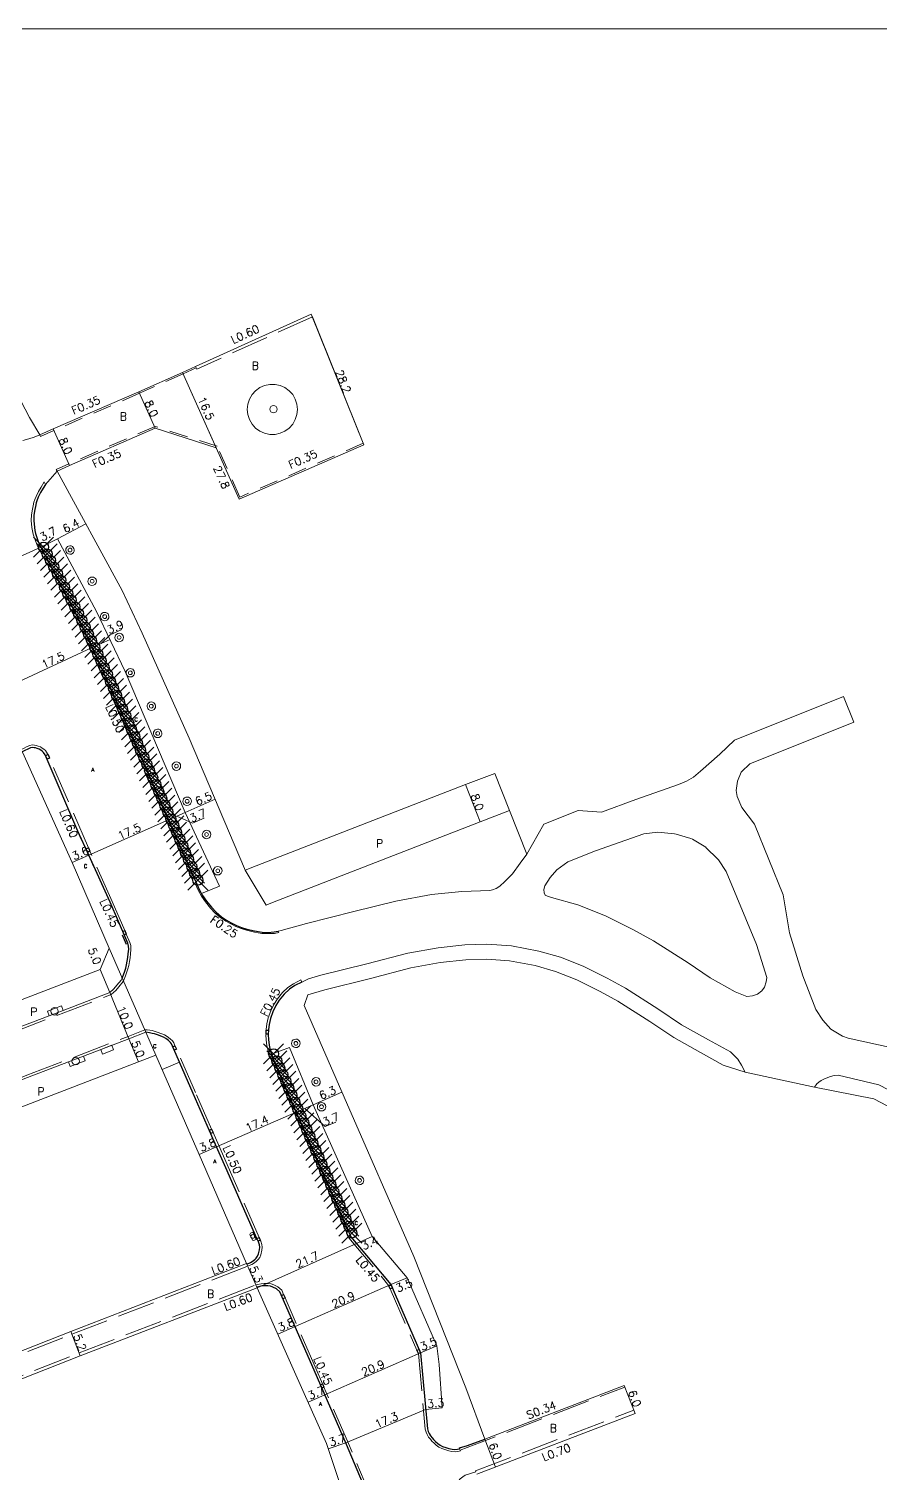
# Model space of a CAD drawing. Header units: metres. Extents: x -800 to 0, y -110400 to -109798.
# Drawn here: x -632.8 to -462.6, y -110088.7 to -109800 of the extents above; entities that cross this region are included whole.
import ezdxf

# ---------------------------------------------------------------- set-up
doc = ezdxf.new("R2010")
doc.units = ezdxf.units.M
doc.header["$LTSCALE"] = 2.5
doc.header["$PDMODE"] = 35
doc.header["$PDSIZE"] = 2
doc.linetypes.add('22320', pattern=[2.5, 1.5, -1])
doc.linetypes.add('22330', pattern=[4, 3, -1])
doc.layers.get('0').update_dxf_attribs({"lineweight": 0})
for name, color, linetype, lineweight in [('2101000', 7, 'Continuous', 0), ('2101001', 1, 'Continuous', 0), ('2102000', 4, 'Continuous', 0), ('2102001', 191, 'Continuous', 0), ('2213000', 3, 'Continuous', 0), ('2232000', 120, '22320', 0), ('2233000', 120, '22330', 0), ('2233300', 150, '22330', 0), ('2236000', 3, 'Continuous', 0), ('2238000', 3, 'Continuous', 0), ('9201100', 215, 'Continuous', 0), ('9201500', 222, 'Continuous', 0), ('9201600', 215, 'Continuous', 0), ('9202100', 82, 'Continuous', 0), ('9202200', 82, 'Continuous', 0), ('9203500', 155, 'Continuous', 0), ('999', 7, 'Continuous', 0)]:
    doc.layers.add(name, color=color, linetype=linetype, lineweight=lineweight)
for name, color, linetype in [('2227000', 14, 'Continuous'), ('2227100', 7, 'Continuous'), ('2235000', 13, 'Continuous'), ('6165200', 100, 'Continuous'), ('9107000', 139, 'Continuous')]:
    doc.layers.add(name, color=color, linetype=linetype)
doc.styles.add('Dm_Anotation', font='txt.shx', dxfattribs={"bigfont": 'pscdm.shx'})

# ---------------------------------------------------------------- blocks, each defined once
blk = doc.blocks.new('223800')
at = {"color": 0}
blk.add_circle((0, 0), 0.75, dxfattribs=at)

msp = doc.modelspace()

# ---------------------------------------------------------------- linework, layer by layer
at = {"layer": '2101000'}
for points in [[(-656.46, -109825.87), (-654.56, -109829.82), (-637.67, -109867.96), (-632.64, -109877.71), (-630.58, -109881.18)], [(-576.29, -109857.01), (-599.42, -109867.47), (-602.07, -109868.67), (-610.76, -109872.53)], [(-610.76, -109872.53), (-627.9, -109879.99), (-630.58, -109881.18)], [(-627.12, -109888.4), (-624.64, -109887.3), (-607.5, -109879.84), (-595.34, -109883.73), (-590.73, -109894.05), (-565.78, -109883.17)], [(-627.12, -109888.4), (-614.07, -109912.26), (-610.08, -109920.84), (-600.69, -109941.79), (-589.61, -109967.87), (-589.48, -109968.17)], [(-616.67, -109983.75), (-624.08, -109966.67), (-634.06, -109944.62)], [(-589.48, -109968.17), (-587.28, -109967.32), (-545.43, -109951.08), (-539.62, -109948.83), (-536.67, -109956.27), (-533.21, -109965.01)], [(-616.67, -109983.75), (-618.49, -109988.02)], [(-682.8, -110009.2), (-682.45, -110010.11), (-681.98, -110011.27), (-680.58, -110012.05), (-677.3, -110010.78), (-638.44, -109995.68), (-618.49, -109988.02)], [(-576.99, -109993.09), (-577.73, -109995.22), (-569.73, -110013.55), (-555.79, -110045.42), (-545.37, -110071.71), (-541.6, -110081.91)], [(-677.26, -110032.22), (-670.06, -110029.42), (-631.25, -110014.34), (-610.85, -110006.5), (-607.36, -110005.17)], [(-589.25, -110046.82), (-598.74, -110025.01), (-607.36, -110005.17)], [(-660.62, -110074.67), (-624.36, -110060.41), (-589.25, -110046.82)], [(-658.74, -110079.52), (-622.48, -110065.26), (-587.08, -110051.66)], [(-567.59, -110099.77), (-573.26, -110082.82), (-579.65, -110068.45), (-587.08, -110051.66)], [(-541.6, -110081.91), (-513.71, -110071.2)], [(-543.22, -110088.96), (-511.56, -110076.81)]]:
    msp.add_lwpolyline(points, dxfattribs=at)
msp.add_lwpolyline([(-584.59, -109871.08), (-585.62, -109871.29), (-586.58, -109871.72), (-587.43, -109872.34), (-588.13, -109873.12), (-588.65, -109874.03), (-588.98, -109875.02), (-589.09, -109876.07), (-588.98, -109877.11), (-588.65, -109878.11), (-588.13, -109879.02), (-587.43, -109879.8), (-586.58, -109880.42), (-585.62, -109880.84), (-584.59, -109881.06), (-583.54, -109881.06), (-582.51, -109880.84), (-581.56, -109880.42), (-580.71, -109879.8), (-580, -109879.02), (-579.48, -109878.11), (-579.16, -109877.11), (-579.05, -109876.07), (-579.16, -109875.02), (-579.48, -109874.03), (-580, -109873.12), (-580.71, -109872.34), (-581.56, -109871.72), (-582.51, -109871.29), (-583.54, -109871.08)], close=True, dxfattribs=at)
at = {"layer": '2101001'}
for points in [[(-565.78, -109883.17), (-565.91, -109882.85), (-576.07, -109857.56), (-576.29, -109857.01)], [(-513.71, -110071.2), (-511.56, -110076.81)]]:
    msp.add_lwpolyline(points, dxfattribs=at)
at = {"layer": '2102000'}
for points in [[(-501.26, -109950.41), (-499.89, -109949.6), (-498.49, -109948.42), (-494.63, -109945), (-491.65, -109942.23), (-469.86, -109933.47)], [(-491.31, -109952.29), (-491.09, -109950.39), (-490.31, -109948.62), (-490.19, -109948.44), (-488.69, -109946.98), (-488.62, -109946.93), (-467.81, -109938.57)], [(-316.4, -109941.95), (-318.14, -109942.43), (-321.06, -109942.46), (-371.3, -109942.84), (-373.5, -109943.01), (-374.77, -109943.69), (-374.83, -109943.74), (-375.73, -109944.99), (-376.19, -109945.86), (-385.06, -109965.06), (-401.04, -109999.2), (-405.69, -110009.14), (-408.53, -110012.09), (-411.69, -110013.56), (-413.99, -110013.94), (-418.92, -110012.77), (-468.91, -110001.77), (-470.06, -110001.36)], [(-533.21, -109965.01), (-529.78, -109959), (-522.94, -109956.26), (-518.28, -109956.62), (-511.4, -109954.07), (-506.44, -109952.3), (-502.86, -109951.06), (-501.26, -109950.41)], [(-491.31, -109952.29), (-491.13, -109953.49), (-490.22, -109955.66), (-487.67, -109958.97), (-481.94, -109973.1), (-480.67, -109980.7), (-478, -109989.28), (-475.4, -109996.04), (-474.04, -109998.18), (-472.38, -110000), (-470.06, -110001.36)], [(-529.62, -109971.35), (-528.54, -109969.68), (-527.19, -109968.12), (-525, -109966.5), (-519.43, -109964.29), (-509.81, -109960.93), (-506.99, -109960.59), (-503.66, -109960.93), (-503.36, -109960.99), (-500.4, -109961.86), (-500.09, -109962), (-497.4, -109963.6), (-497.37, -109963.63), (-495.01, -109965.96), (-494.88, -109966.12), (-493.32, -109968.44), (-487.26, -109983.08), (-485.23, -109989.63), (-485.31, -109990.53), (-485.64, -109991.6), (-486.22, -109992.28), (-487.04, -109992.97), (-488.08, -109993.34), (-489.2, -109993.47)], [(-529.62, -109971.35), (-529.8, -109972.06), (-529.75, -109972.69), (-529.5, -109973.18), (-529.05, -109973.39), (-528.29, -109973.64)], [(-528.29, -109973.64), (-522.98, -109975.13), (-517.48, -109977.29), (-511.98, -109980.04), (-507.84, -109982.33), (-500.95, -109986.74), (-496.53, -109989.7), (-491.51, -109992.49), (-489.2, -109993.47)], [(-576.99, -109993.09), (-573.61, -109992.1), (-564.45, -109989.84), (-556.37, -109987.74), (-550.51, -109986.67), (-545.39, -109986.11), (-541.22, -109985.99), (-536.63, -109986.31), (-531.5, -109987.28), (-527.45, -109988.42), (-523.17, -109990.09), (-518.5, -109992.43), (-515, -109994.36), (-508.63, -109998.45), (-503.83, -110001.66), (-498.5, -110004.62), (-493.92, -110007.15)], [(-493.92, -110007.15), (-489.52, -110008.57), (-475.65, -110011.54), (-463.83, -110013.92), (-452.15, -110020.02), (-436.44, -110023.56), (-424.15, -110022.74), (-414.52, -110024.78), (-413.93, -110025.75), (-410.12, -110026.58), (-409.06, -110027.15), (-401.31, -110033.88)]]:
    msp.add_lwpolyline(points, dxfattribs=at)
at = {"layer": '2102001'}
msp.add_lwpolyline([(-467.81, -109938.57), (-469.86, -109933.47)], dxfattribs=at)
at = {"layer": '2213000'}
for points in [[(-630.58, -109881.18), (-631.68, -109881.61), (-632.77, -109881.98), (-633.94, -109882.28)], [(-629.43, -109891.06), (-627.12, -109888.4)], [(-629.43, -109891.06), (-629.91, -109891.84), (-630.4, -109892.71), (-630.88, -109893.64), (-631.16, -109894.37), (-631.29, -109894.75), (-631.45, -109895.46), (-631.59, -109896.09), (-631.75, -109897.19), (-631.79, -109898.25), (-631.66, -109899.65), (-631.56, -109900.29), (-631.42, -109900.9), (-631.19, -109901.68), (-630.89, -109902.51), (-630.57, -109903.19), (-630.35, -109903.62), (-622.97, -109917.65), (-620.53, -109922.71), (-614.51, -109936.07), (-608.87, -109948.92), (-604.82, -109958.12), (-598.61, -109972.21), (-598.01, -109973.25), (-597.24, -109974.37), (-596.26, -109975.61), (-595.31, -109976.6), (-594.25, -109977.51), (-593.23, -109978.19), (-592.28, -109978.73), (-591.26, -109979.23), (-590.22, -109979.63), (-589.17, -109979.97), (-587.62, -109980.33), (-586.14, -109980.57), (-585.01, -109980.62), (-583.71, -109980.52), (-582.91, -109980.36)], [(-614.07, -109989.75), (-613.84, -109989.14), (-613.57, -109988.38), (-613.36, -109987.75), (-613.21, -109987.11), (-613.1, -109986.4), (-612.97, -109985.62), (-612.88, -109984.89), (-612.79, -109984.01), (-612.82, -109983.35), (-613, -109982.8), (-613.17, -109982.34), (-616.51, -109974.6), (-620.79, -109965.21), (-622.99, -109960.39), (-629.47, -109945.16), (-629.83, -109944.65), (-630.11, -109944.41), (-630.38, -109944.22), (-630.7, -109944.03), (-631.09, -109943.87), (-631.41, -109943.76), (-631.71, -109943.71), (-632.09, -109943.69), (-632.46, -109943.75), (-634.1, -109944.52)], [(-585.32, -109975.18), (-584.39, -109974.77), (-542.54, -109958.54), (-536.67, -109956.27)], [(-582.91, -109980.36), (-582.28, -109980.23), (-577.26, -109978.86), (-567.81, -109976.46), (-559.38, -109974.37), (-552.27, -109973.07), (-546.18, -109972.44), (-540.6, -109972.23), (-540.06, -109972.1), (-539.33, -109971.82), (-538.62, -109971.36), (-537.6, -109970.46), (-536.09, -109968.94), (-534.55, -109966.79), (-533.21, -109965.01)], [(-492.47, -110004.52), (-496.89, -110002.09), (-502.27, -109999.1), (-506.99, -109995.93), (-513.47, -109991.78), (-517.1, -109989.78), (-521.95, -109987.35), (-526.49, -109985.57), (-530.8, -109984.35), (-536.25, -109983.32), (-541.16, -109982.99), (-545.6, -109983.12), (-550.94, -109983.7), (-557.01, -109984.8), (-565.2, -109986.93), (-574.39, -109989.2), (-576.84, -109989.92), (-578.05, -109990.5), (-578.16, -109990.57)], [(-681.98, -110011.27), (-681.71, -110012.1), (-681.34, -110012.92), (-680.05, -110014.68), (-679, -110015.54), (-678.6, -110015.76), (-677.81, -110015.93), (-676.83, -110015.96), (-676.62, -110015.88), (-675.49, -110015.44), (-674.13, -110014.91), (-660.99, -110009.8), (-659.03, -110009.04), (-638.17, -110000.93), (-636.69, -110000.36), (-635.39, -109999.86), (-628.67, -109997.28), (-625.88, -109996.21), (-616.58, -109992.64), (-615.75, -109991.89), (-615.17, -109991.2), (-614.3, -109990.15), (-614.07, -109989.75)], [(-578.16, -109990.57), (-579.57, -109991.27), (-580.65, -109991.97), (-581.69, -109992.96), (-582.69, -109994.16), (-583.36, -109995.24), (-583.98, -109996.48), (-584.44, -109997.81), (-584.71, -109999.02), (-584.86, -110000.06), (-584.89, -110001.09), (-584.83, -110002.04), (-584.7, -110003.2), (-584.49, -110004.16), (-584.25, -110005), (-583.97, -110005.74), (-583.18, -110007.57), (-579.28, -110016.55), (-578.69, -110017.92), (-570.98, -110035.49), (-568.36, -110041.47), (-560.37, -110051.04), (-554.43, -110064.71), (-553.07, -110079.85), (-552.92, -110080.38), (-552.72, -110080.81), (-552.44, -110081.25), (-552.12, -110081.69), (-551.83, -110082.04), (-551.44, -110082.43), (-551.02, -110082.79), (-550.52, -110083.12), (-550.04, -110083.39), (-549.42, -110083.63), (-548.76, -110083.82), (-548.13, -110083.94), (-547.58, -110083.99), (-547.04, -110083.97), (-546.58, -110083.86), (-546.66, -110083.65)], [(-677.26, -110032.22), (-677.33, -110030.97), (-677.29, -110029.94), (-677.14, -110029.34), (-676.76, -110028.28), (-676.39, -110027.53), (-675.86, -110026.71), (-675.4, -110026.13), (-671.87, -110024.76), (-666.92, -110022.83), (-664.63, -110021.94), (-648.58, -110015.71), (-646.29, -110014.82), (-633, -110009.65), (-624.84, -110006.52), (-621.84, -110005.37), (-612.76, -110001.88), (-609.36, -110000.58)], [(-589.25, -110046.82), (-589.19, -110046.96), (-588.44, -110046.61), (-587.93, -110046.28), (-587.52, -110045.98), (-587.28, -110045.73), (-587.04, -110045.36), (-586.84, -110044.91), (-586.64, -110044.08), (-586.61, -110043.56), (-586.65, -110043.12), (-586.87, -110042.52), (-587.17, -110041.84), (-593.39, -110027.67), (-595.23, -110023.48), (-599.91, -110012.81), (-604.24, -110002.93), (-604.43, -110002.64), (-604.81, -110002.27), (-605.37, -110001.87), (-605.86, -110001.59), (-607.04, -110001.13), (-607.65, -110000.93), (-608.1, -110000.81), (-608.61, -110000.68), (-609.36, -110000.58)], [(-492.47, -110004.52), (-491.93, -110005.06), (-491.01, -110005.97), (-490.28, -110007.18), (-489.52, -110008.57)], [(-401.31, -110033.88), (-401.35, -110031.62), (-401.86, -110029.82), (-402.51, -110028.64), (-403.54, -110027.2), (-404.78, -110025.84), (-406, -110024.75), (-408.58, -110023.38), (-412.24, -110022.34), (-423.92, -110019.72), (-436.21, -110020.54), (-451.11, -110017.18), (-462.78, -110011.08), (-470.97, -110009.17), (-471.75, -110009.27), (-472.48, -110009.45), (-473.65, -110009.9), (-474.33, -110010.25), (-474.78, -110010.55), (-475.2, -110010.91), (-475.65, -110011.54)], [(-567.59, -110099.77), (-567.45, -110099.91), (-565.58, -110098.88), (-565.26, -110098.69), (-564.98, -110098.48), (-564.75, -110098.25), (-564.49, -110097.94), (-564.23, -110097.5), (-564.01, -110096.97), (-563.92, -110096.38), (-563.95, -110095.7), (-569.25, -110083.02), (-575.72, -110068.16), (-582.58, -110052.46), (-583.23, -110051.9), (-583.96, -110051.53), (-584.46, -110051.36), (-585.01, -110051.28), (-586.09, -110051.32), (-587.12, -110051.58), (-587.08, -110051.66)], [(-546.66, -110083.65), (-545.05, -110083.21), (-541.6, -110081.91)]]:
    msp.add_lwpolyline(points, dxfattribs=at)
at = {"layer": '2213000', "flags": 128}
msp.add_lwpolyline([(-585.32, -109975.18), (-589.48, -109968.17)], dxfattribs=at)
at = {"layer": '2227000'}
for points in [[(-631.56, -109900.29), (-631.42, -109900.9), (-631.19, -109901.68), (-630.89, -109902.51), (-630.57, -109903.19), (-630.35, -109903.62), (-622.97, -109917.65), (-620.53, -109922.71), (-614.51, -109936.07), (-608.87, -109948.92), (-604.82, -109958.12), (-598.61, -109972.21), (-598.01, -109973.25), (-597.24, -109974.37), (-596.26, -109975.61), (-595.94, -109975.94)], [(-622.23, -109962.06), (-622.99, -109960.39)], [(-619.7, -109967.61), (-620.46, -109965.93)], [(-584.7, -110003.2), (-584.49, -110004.16), (-584.25, -110005), (-583.97, -110005.74), (-583.18, -110007.57), (-579.28, -110016.55), (-578.69, -110017.92), (-570.98, -110035.49), (-568.36, -110041.47), (-560.37, -110051.04), (-554.43, -110064.71), (-553.07, -110079.85), (-552.92, -110080.38), (-552.72, -110080.81), (-552.54, -110081.09)]]:
    msp.add_lwpolyline(points, dxfattribs=at)
at = {"layer": '2227100'}
for p in [(-629.82, -109903.61, 1.87), (-629.1, -109904.97, 1.86), (-628.42, -109906.29, 1.85), (-627.76, -109907.59, 1.84), (-627.03, -109908.94, 1.84), (-626.34, -109910.24, 1.83), (-625.64, -109911.59, 1.83), (-624.97, -109912.93, 1.82), (-624.27, -109914.21, 1.82), (-623.55, -109915.56, 1.81), (-622.85, -109916.88, 1.82), (-622.18, -109918.21, 1.83), (-621.49, -109919.62, 1.83), (-620.86, -109920.94, 1.84), (-620.21, -109922.31, 1.84), (-619.56, -109923.67, 1.83), (-618.95, -109925.01, 1.82), (-618.3, -109926.37, 1.82), (-617.68, -109927.72, 1.83), (-617.02, -109929.09, 1.83), (-616.43, -109930.5, 1.82), (-615.82, -109931.84, 1.81), (-615.23, -109933.23, 1.81), (-614.61, -109934.57, 1.81), (-614.01, -109935.97, 1.81), (-613.38, -109937.33, 1.81), (-612.8, -109938.69, 1.82), (-612.21, -109940.14, 1.81), (-611.56, -109941.51, 1.81), (-611.02, -109942.84, 1.81), (-610.43, -109944.21, 1.81), (-609.79, -109945.6, 1.81), (-609.18, -109946.95, 1.81), (-608.61, -109948.31, 1.8), (-608, -109949.67, 1.81), (-607.38, -109951.06, 1.82), (-606.8, -109952.43, 1.81), (-606.2, -109953.78, 1.84), (-605.59, -109955.19, 1.83), (-604.99, -109956.52, 1.84), (-604.37, -109957.93, 1.84), (-603.76, -109959.31, 1.84), (-603.21, -109960.62, 1.86), (-602.59, -109961.99, 1.85), (-601.99, -109963.33, 1.85), (-601.42, -109964.74, 1.85), (-600.84, -109966.04, 1.83), (-600.19, -109967.47, 1.85), (-599.62, -109968.81, 1.85), (-598.97, -109970.19, 1.86), (-583.82, -110004.9, 1.72), (-583.19, -110006.31, 1.76), (-582.6, -110007.68, 1.75), (-581.99, -110009.06, 1.76), (-581.37, -110010.39, 1.75), (-580.78, -110011.81, 1.74), (-580.18, -110013.17, 1.75), (-579.57, -110014.55, 1.75), (-578.98, -110015.95, 1.75), (-578.39, -110017.32, 1.76), (-577.79, -110018.67, 1.76), (-577.18, -110020.08, 1.74), (-576.6, -110021.44, 1.72), (-575.96, -110022.81, 1.73), (-575.38, -110024.21, 1.75), (-574.78, -110025.6, 1.75), (-574.17, -110026.99, 1.73), (-573.59, -110028.36, 1.74), (-572.99, -110029.67, 1.73), (-572.36, -110031.09, 1.72), (-571.79, -110032.45, 1.72), (-571.18, -110033.85, 1.71), (-570.57, -110035.21, 1.7), (-569.99, -110036.55, 1.73), (-569.37, -110037.96, 1.71), (-568.76, -110039.35, 1.7), (-568.16, -110040.73, 1.7)]:
    msp.add_point(p, dxfattribs=at)
at = {"layer": '2232000'}
for points in [[(-599.28, -109867.79), (-601.92, -109868.99), (-610.62, -109872.85), (-627.76, -109880.31), (-630.44, -109881.5), (-630.58, -109881.18)], [(-599.28, -109867.79), (-599.42, -109867.47)], [(-565.78, -109883.17), (-565.91, -109882.85), (-590.55, -109893.59), (-595.08, -109883.45), (-607.52, -109879.46), (-624.78, -109886.98), (-627.27, -109888.08), (-627.12, -109888.4)], [(-599.32, -109970.6), (-599.55, -109970.7), (-598.84, -109972.32), (-598.22, -109973.38), (-597.44, -109974.52), (-596.45, -109975.78), (-595.48, -109976.78), (-594.4, -109977.71), (-593.36, -109978.41), (-592.4, -109978.95), (-591.36, -109979.46), (-590.3, -109979.86), (-589.23, -109980.21), (-587.67, -109980.58), (-586.17, -109980.82), (-585.02, -109980.87), (-583.67, -109980.82), (-582.78, -109980.63)], [(-582.91, -109980.36), (-582.78, -109980.63)], [(-578.36, -109990.14), (-579.84, -109990.88), (-580.95, -109991.63), (-582.02, -109992.65), (-583.06, -109993.9), (-583.75, -109995.02), (-584.4, -109996.3), (-584.88, -109997.69), (-585.15, -109998.94), (-585.31, -110000.02), (-585.32, -110000.16)], [(-578.36, -109990.14), (-578.16, -109990.57)]]:
    msp.add_lwpolyline(points, dxfattribs=at)
at = {"layer": '2233000'}
for points in [[(-576.29, -109857.01), (-576.07, -109857.56), (-599.18, -109868.02)], [(-599.28, -109867.79), (-599.18, -109868.02)], [(-629.69, -109890.57), (-630.32, -109891.61), (-630.82, -109892.49), (-631.33, -109893.49), (-631.57, -109894.07), (-631.75, -109894.62), (-631.92, -109895.35), (-632.06, -109896), (-632.23, -109897.15), (-632.27, -109898.26), (-632.14, -109899.71), (-632.04, -109900.38), (-631.89, -109901.03), (-631.65, -109901.83), (-631.33, -109902.7), (-631.01, -109903.4), (-624.17, -109916.4)], [(-629.69, -109890.57), (-629.43, -109891.06)], [(-623.83, -109917.04), (-623.4, -109917.87), (-620.97, -109922.91), (-614.95, -109936.27), (-613.64, -109939.26)], [(-613.36, -109939.89), (-609.31, -109949.11), (-609.28, -109949.18)], [(-628.93, -109945.08), (-629.01, -109944.9), (-629.43, -109944.29), (-629.78, -109943.99), (-630.1, -109943.77), (-630.46, -109943.56), (-630.91, -109943.37), (-631.28, -109943.25), (-631.65, -109943.18), (-632.12, -109943.16), (-632.57, -109943.26), (-633.12, -109943.47), (-633.84, -109943.86), (-634.31, -109944.07)], [(-620.86, -109963.7), (-628.63, -109945.78)], [(-608.97, -109949.88), (-599.76, -109970.79), (-599.55, -109970.7)], [(-613.58, -109980.27), (-616.11, -109974.42), (-620.54, -109964.39)], [(-613.82, -109990.32), (-613.44, -109989.32), (-613.15, -109988.52), (-612.95, -109987.88), (-612.77, -109987.23), (-612.64, -109986.48), (-612.53, -109985.7), (-612.43, -109984.94), (-612.34, -109984.02), (-612.37, -109983.27), (-612.58, -109982.65), (-612.76, -109982.17), (-613.29, -109980.95)], [(-682.45, -110011.46), (-682.18, -110012.28), (-681.77, -110013.18), (-680.42, -110015.03), (-679.28, -110015.96), (-678.78, -110016.24), (-677.87, -110016.43), (-676.75, -110016.46), (-675.31, -110015.9), (-636.51, -110000.82), (-616.31, -109993.07), (-615.39, -109992.24), (-614.78, -109991.52), (-613.88, -109990.43), (-613.82, -109990.32)], [(-672.34, -110046.32), (-677.72, -110032.4), (-677.76, -110032.25), (-677.83, -110030.98), (-677.79, -110029.87), (-677.61, -110029.2), (-677.22, -110028.09), (-676.83, -110027.28), (-676.26, -110026.42), (-675.71, -110025.71), (-672.05, -110024.29), (-633.18, -110009.19), (-612.93, -110001.42), (-609.56, -110000.13)], [(-603.54, -110003.3), (-603.8, -110002.7), (-604.04, -110002.32), (-604.49, -110001.89), (-605.1, -110001.45), (-605.65, -110001.13), (-606.88, -110000.66), (-607.49, -110000.44), (-608.12, -110000.27), (-608.6, -110000.17), (-609.13, -110000.11), (-609.56, -110000.13)], [(-585.34, -110000.96), (-585.35, -110001.09), (-585.32, -110002.11), (-585.15, -110003.28), (-584.93, -110004.27), (-584.68, -110005.14), (-584.39, -110005.91), (-583.6, -110007.75), (-582.09, -110011.22)], [(-596.21, -110020), (-599.45, -110012.61), (-603.24, -110003.97)], [(-581.8, -110011.9), (-579.1, -110018.1), (-574.06, -110029.59)], [(-586.72, -110041.64), (-592.94, -110027.47), (-595.93, -110020.65)], [(-573.78, -110030.24), (-571.4, -110035.68), (-568.76, -110041.71), (-560.76, -110051.28)], [(-589.01, -110047.37), (-588.71, -110047.24), (-588.21, -110046.99), (-587.65, -110046.68), (-587.22, -110046.33), (-586.88, -110046.02), (-586.6, -110045.6), (-586.36, -110045.07), (-586.15, -110044.15), (-586.11, -110043.55), (-586.15, -110043.01), (-586.41, -110042.33), (-586.49, -110042.17)], [(-660.86, -110075.41), (-624.15, -110060.97), (-589.01, -110047.37)], [(-659.52, -110079.18), (-622.7, -110064.7), (-587.33, -110051.11)], [(-581.82, -110053.01), (-582.19, -110052.17), (-582.96, -110051.5), (-583.77, -110051.09), (-584.34, -110050.89), (-584.98, -110050.8), (-585.68, -110050.81), (-586.28, -110050.87), (-587.02, -110051.02), (-587.33, -110051.11)], [(-574.04, -110070.91), (-575.31, -110067.98), (-581.53, -110053.68)], [(-560.49, -110051.91), (-555.16, -110064.17)], [(-554.88, -110064.83), (-553.52, -110079.94), (-553.35, -110080.54), (-553.12, -110081.03), (-552.82, -110081.51), (-552.48, -110081.97), (-552.17, -110082.34), (-551.75, -110082.77), (-551.29, -110083.16), (-550.76, -110083.51), (-550.19, -110083.82), (-549.58, -110084.04), (-548.78, -110084.27), (-548.19, -110084.39), (-547.55, -110084.45), (-547, -110084.41), (-546.48, -110084.3), (-546.52, -110084.16)], [(-564.27, -110093.75), (-568.84, -110082.84), (-573.76, -110071.55)], [(-543.47, -110088.3), (-511.81, -110076.15), (-511.56, -110076.81)], [(-543.4, -110088.48), (-545.49, -110089.17), (-545.96, -110089.45), (-546.53, -110089.9), (-547.02, -110090.45), (-547.45, -110091.11), (-547.78, -110091.64), (-548.02, -110092.21), (-548.18, -110092.78), (-548.25, -110093.33), (-548.27, -110094.04), (-548.18, -110094.58)], [(-543.4, -110088.48), (-543.47, -110088.3)]]:
    msp.add_lwpolyline(points, dxfattribs=at)
at = {"layer": '2233300'}
msp.add_lwpolyline([(-546.52, -110084.16), (-513.59, -110071.52), (-513.71, -110071.2)], dxfattribs=at)
at = {"layer": '2235000'}
for points in [[(-623.41, -109916.82), (-623.83, -109917.04), (-624.17, -109916.4), (-623.75, -109916.17)], [(-612.92, -109939.7), (-613.36, -109939.89), (-613.64, -109939.26), (-613.19, -109939.07)], [(-629.42, -109945.29), (-628.93, -109945.08), (-628.63, -109945.78), (-629.12, -109945.99)], [(-608.53, -109949.68), (-608.97, -109949.88), (-609.28, -109949.18), (-608.84, -109948.99)], [(-621.37, -109963.94), (-620.86, -109963.7), (-620.54, -109964.39), (-621.06, -109964.62)], [(-613.99, -109980.45), (-613.58, -109980.27), (-613.29, -109980.95), (-613.7, -109981.12)], [(-584.89, -110000.98), (-585.34, -110000.96), (-585.32, -110000.16), (-584.86, -110000.18)], [(-603.99, -110003.5), (-603.54, -110003.3), (-603.24, -110003.97), (-603.7, -110004.17)], [(-581.38, -110011.72), (-581.8, -110011.9), (-582.09, -110011.22), (-581.68, -110011.04)], [(-596.67, -110020.2), (-596.21, -110020), (-595.93, -110020.65), (-596.38, -110020.85)], [(-573.36, -110030.06), (-573.78, -110030.24), (-574.06, -110029.59), (-573.65, -110029.41)], [(-587.17, -110041.84), (-586.72, -110041.64), (-586.49, -110042.17), (-586.94, -110042.37)], [(-560.07, -110051.73), (-560.49, -110051.91), (-560.76, -110051.28), (-560.35, -110051.1)], [(-582.26, -110053.2), (-581.82, -110053.01), (-581.53, -110053.68), (-581.97, -110053.87)], [(-554.46, -110064.65), (-554.88, -110064.83), (-555.16, -110064.17), (-554.75, -110063.99)], [(-574.45, -110071.08), (-574.04, -110070.91), (-573.76, -110071.55), (-574.17, -110071.73)]]:
    msp.add_lwpolyline(points, close=True, dxfattribs=at)
at = {"layer": '2236000'}
for points in [[(-625.31, -109904.53), (-625.38, -109904.24), (-625.35, -109903.97), (-625.24, -109903.73), (-625.04, -109903.51), (-624.82, -109903.4), (-624.55, -109903.34), (-624.28, -109903.38), (-624.06, -109903.49), (-623.87, -109903.66), (-623.75, -109903.87), (-623.68, -109904.18), (-623.72, -109904.44), (-623.83, -109904.67), (-623.98, -109904.84), (-624.25, -109905), (-624.58, -109905.04), (-624.84, -109904.98), (-625.1, -109904.82), (-625.24, -109904.66)], [(-620.88, -109910.76), (-620.95, -109910.48), (-620.92, -109910.2), (-620.81, -109909.96), (-620.6, -109909.75), (-620.39, -109909.63), (-620.12, -109909.58), (-619.84, -109909.62), (-619.62, -109909.72), (-619.43, -109909.9), (-619.31, -109910.1), (-619.25, -109910.41), (-619.28, -109910.68), (-619.39, -109910.9), (-619.54, -109911.07), (-619.81, -109911.23), (-620.14, -109911.28), (-620.41, -109911.22), (-620.67, -109911.06), (-620.81, -109910.9)], [(-618.38, -109917.83), (-618.44, -109917.55), (-618.42, -109917.27), (-618.31, -109917.03), (-618.1, -109916.82), (-617.89, -109916.7), (-617.62, -109916.65), (-617.34, -109916.69), (-617.12, -109916.79), (-616.93, -109916.97), (-616.81, -109917.17), (-616.75, -109917.48), (-616.78, -109917.75), (-616.89, -109917.97), (-617.04, -109918.14), (-617.31, -109918.3), (-617.64, -109918.35), (-617.91, -109918.29), (-618.17, -109918.13), (-618.31, -109917.97)], [(-615.48, -109922), (-615.54, -109921.71), (-615.52, -109921.44), (-615.41, -109921.2), (-615.2, -109920.98), (-614.99, -109920.87), (-614.72, -109920.81), (-614.44, -109920.85), (-614.22, -109920.96), (-614.03, -109921.13), (-613.91, -109921.34), (-613.85, -109921.65), (-613.88, -109921.91), (-613.99, -109922.14), (-614.14, -109922.31), (-614.41, -109922.47), (-614.74, -109922.51), (-615.01, -109922.45), (-615.27, -109922.29), (-615.41, -109922.13)], [(-613.26, -109929.05), (-613.33, -109928.77), (-613.3, -109928.5), (-613.19, -109928.25), (-612.99, -109928.04), (-612.77, -109927.92), (-612.5, -109927.87), (-612.22, -109927.91), (-612, -109928.02), (-611.82, -109928.19), (-611.69, -109928.4), (-611.63, -109928.7), (-611.67, -109928.97), (-611.78, -109929.19), (-611.93, -109929.36), (-612.19, -109929.52), (-612.52, -109929.57), (-612.79, -109929.51), (-613.05, -109929.35), (-613.19, -109929.19)], [(-609.06, -109935.75), (-609.13, -109935.46), (-609.1, -109935.19), (-608.99, -109934.94), (-608.79, -109934.73), (-608.57, -109934.61), (-608.3, -109934.56), (-608.02, -109934.6), (-607.8, -109934.71), (-607.62, -109934.88), (-607.49, -109935.09), (-607.43, -109935.39), (-607.47, -109935.66), (-607.58, -109935.89), (-607.73, -109936.06), (-608, -109936.21), (-608.32, -109936.26), (-608.59, -109936.2), (-608.85, -109936.04), (-608.99, -109935.88)], [(-607.78, -109941.18), (-607.85, -109940.9), (-607.82, -109940.62), (-607.71, -109940.38), (-607.51, -109940.16), (-607.29, -109940.05), (-607.02, -109940), (-606.74, -109940.03), (-606.52, -109940.14), (-606.34, -109940.31), (-606.21, -109940.52), (-606.15, -109940.83), (-606.19, -109941.09), (-606.3, -109941.32), (-606.45, -109941.49), (-606.72, -109941.65), (-607.04, -109941.69), (-607.31, -109941.64), (-607.57, -109941.47), (-607.71, -109941.31)], [(-604.04, -109947.72), (-604.1, -109947.43), (-604.08, -109947.16), (-603.97, -109946.92), (-603.76, -109946.7), (-603.55, -109946.59), (-603.28, -109946.53), (-603, -109946.57), (-602.78, -109946.68), (-602.59, -109946.85), (-602.47, -109947.06), (-602.41, -109947.37), (-602.44, -109947.63), (-602.55, -109947.86), (-602.7, -109948.03), (-602.97, -109948.19), (-603.3, -109948.23), (-603.57, -109948.17), (-603.83, -109948.01), (-603.97, -109947.85)], [(-601.9, -109954.76), (-601.96, -109954.47), (-601.93, -109954.2), (-601.82, -109953.96), (-601.62, -109953.74), (-601.4, -109953.62), (-601.14, -109953.57), (-600.86, -109953.61), (-600.64, -109953.72), (-600.45, -109953.89), (-600.33, -109954.1), (-600.26, -109954.41), (-600.3, -109954.67), (-600.41, -109954.9), (-600.56, -109955.07), (-600.83, -109955.22), (-601.16, -109955.27), (-601.43, -109955.21), (-601.69, -109955.05), (-601.82, -109954.89)], [(-598.01, -109961.39), (-598.08, -109961.1), (-598.05, -109960.83), (-597.94, -109960.59), (-597.74, -109960.37), (-597.52, -109960.26), (-597.25, -109960.2), (-596.98, -109960.24), (-596.76, -109960.35), (-596.57, -109960.52), (-596.45, -109960.73), (-596.38, -109961.04), (-596.42, -109961.3), (-596.53, -109961.53), (-596.68, -109961.7), (-596.95, -109961.86), (-597.28, -109961.9), (-597.54, -109961.84), (-597.8, -109961.68), (-597.94, -109961.52)], [(-595.77, -109968.64), (-595.84, -109968.36), (-595.81, -109968.08), (-595.7, -109967.84), (-595.5, -109967.62), (-595.28, -109967.51), (-595.01, -109967.46), (-594.73, -109967.5), (-594.51, -109967.6), (-594.33, -109967.77), (-594.2, -109967.98), (-594.14, -109968.29), (-594.18, -109968.55), (-594.28, -109968.78), (-594.44, -109968.95), (-594.7, -109969.11), (-595.03, -109969.15), (-595.3, -109969.1), (-595.56, -109968.94), (-595.7, -109968.77)], [(-629.03, -109996.35), (-628.67, -109997.28), (-625.88, -109996.21), (-626.23, -109995.28)], [(-580.15, -110003.14), (-580.22, -110002.86), (-580.19, -110002.59), (-580.08, -110002.34), (-579.88, -110002.13), (-579.66, -110002.01), (-579.4, -110001.96), (-579.12, -110002), (-578.9, -110002.1), (-578.71, -110002.28), (-578.59, -110002.49), (-578.52, -110002.79), (-578.56, -110003.06), (-578.67, -110003.28), (-578.82, -110003.45), (-579.09, -110003.61), (-579.42, -110003.66), (-579.69, -110003.6), (-579.94, -110003.44), (-580.08, -110003.28)], [(-624.48, -110007.46), (-624.84, -110006.52), (-621.84, -110005.37), (-621.49, -110006.3)], [(-618.04, -110004.98), (-618.39, -110004.05), (-616.19, -110003.2), (-615.83, -110004.13)], [(-576.12, -110010.84), (-576.19, -110010.55), (-576.16, -110010.28), (-576.05, -110010.04), (-575.84, -110009.82), (-575.63, -110009.7), (-575.36, -110009.65), (-575.08, -110009.69), (-574.86, -110009.8), (-574.67, -110009.97), (-574.55, -110010.18), (-574.49, -110010.48), (-574.52, -110010.75), (-574.63, -110010.98), (-574.78, -110011.15), (-575.05, -110011.3), (-575.38, -110011.35), (-575.65, -110011.29), (-575.91, -110011.13), (-576.05, -110010.97)], [(-575.02, -110015.82), (-575.08, -110015.53), (-575.06, -110015.26), (-574.95, -110015.02), (-574.74, -110014.8), (-574.53, -110014.68), (-574.26, -110014.63), (-573.98, -110014.67), (-573.76, -110014.78), (-573.57, -110014.95), (-573.45, -110015.16), (-573.39, -110015.47), (-573.42, -110015.73), (-573.53, -110015.96), (-573.68, -110016.13), (-573.95, -110016.28), (-574.28, -110016.33), (-574.55, -110016.27), (-574.81, -110016.11), (-574.95, -110015.95)], [(-567.42, -110030.53), (-567.49, -110030.25), (-567.46, -110029.97), (-567.35, -110029.73), (-567.15, -110029.52), (-566.93, -110029.4), (-566.66, -110029.35), (-566.38, -110029.39), (-566.16, -110029.49), (-565.98, -110029.67), (-565.85, -110029.87), (-565.79, -110030.18), (-565.83, -110030.45), (-565.93, -110030.67), (-566.08, -110030.84), (-566.35, -110031), (-566.68, -110031.05), (-566.95, -110030.99), (-567.21, -110030.83), (-567.35, -110030.66)], [(-587.36, -110041.92), (-587.33, -110042), (-587.82, -110042.22), (-588.06, -110042.13), (-588.55, -110041.05), (-588.46, -110040.79), (-587.96, -110040.57)]]:
    msp.add_lwpolyline(points, close=True, dxfattribs=at)
at = {"layer": '6165200'}
msp.add_lwpolyline([(-614.08, -109981.12), (-613.31, -109982.97)], dxfattribs=at)
at = {"layer": '9107000'}
for points in [[(-629.43, -109891.06), (-629.91, -109891.84), (-630.4, -109892.71), (-630.88, -109893.64), (-631.16, -109894.37), (-631.29, -109894.75), (-631.45, -109895.46), (-631.59, -109896.09), (-631.75, -109897.19), (-631.79, -109898.25), (-631.66, -109899.65), (-631.56, -109900.29), (-631.42, -109900.9), (-631.19, -109901.68), (-630.89, -109902.51), (-630.57, -109903.19), (-630.35, -109903.62), (-622.97, -109917.65), (-620.53, -109922.71), (-614.51, -109936.07), (-608.87, -109948.92), (-604.82, -109958.12), (-598.61, -109972.21), (-598.01, -109973.25), (-597.24, -109974.37), (-596.26, -109975.61), (-595.31, -109976.6), (-594.25, -109977.51), (-593.23, -109978.19), (-592.28, -109978.73), (-591.26, -109979.23), (-590.22, -109979.63), (-589.17, -109979.97), (-587.62, -109980.33), (-586.14, -109980.57), (-585.01, -109980.62), (-583.71, -109980.52), (-582.91, -109980.36)], [(-614.07, -109989.75), (-613.84, -109989.14), (-613.57, -109988.38), (-613.36, -109987.75), (-613.21, -109987.11), (-613.1, -109986.4), (-612.97, -109985.62), (-612.88, -109984.89), (-612.79, -109984.01), (-612.82, -109983.35), (-613, -109982.8), (-613.17, -109982.34), (-616.51, -109974.6), (-620.79, -109965.21), (-622.99, -109960.39), (-629.47, -109945.16), (-629.83, -109944.65), (-630.11, -109944.41), (-630.38, -109944.22), (-630.7, -109944.03), (-631.09, -109943.87), (-631.41, -109943.76), (-631.71, -109943.71), (-632.09, -109943.69), (-632.46, -109943.75), (-634.1, -109944.52)], [(-578.16, -109990.57), (-579.57, -109991.27), (-580.65, -109991.97), (-581.69, -109992.96), (-582.69, -109994.16), (-583.36, -109995.24), (-583.98, -109996.48), (-584.44, -109997.81), (-584.71, -109999.02), (-584.86, -110000.06), (-584.89, -110001.09), (-584.83, -110002.04), (-584.7, -110003.2), (-584.49, -110004.16), (-584.25, -110005), (-583.97, -110005.74), (-583.18, -110007.57), (-579.28, -110016.55), (-578.69, -110017.92), (-570.98, -110035.49), (-568.36, -110041.47), (-560.37, -110051.04), (-554.43, -110064.71), (-553.07, -110079.85), (-552.92, -110080.38), (-552.72, -110080.81), (-552.44, -110081.25), (-552.12, -110081.69), (-551.83, -110082.04), (-551.44, -110082.43), (-551.02, -110082.79), (-550.52, -110083.12), (-550.04, -110083.39), (-549.42, -110083.63), (-548.76, -110083.82), (-548.13, -110083.94), (-547.58, -110083.99), (-547.04, -110083.97), (-546.58, -110083.86), (-546.66, -110083.65)], [(-589.25, -110046.82), (-589.19, -110046.96), (-588.44, -110046.61), (-587.93, -110046.28), (-587.52, -110045.98), (-587.28, -110045.73), (-587.04, -110045.36), (-586.84, -110044.91), (-586.64, -110044.08), (-586.61, -110043.56), (-586.65, -110043.12), (-586.87, -110042.52), (-587.17, -110041.84), (-593.39, -110027.67), (-595.23, -110023.48), (-599.91, -110012.81), (-604.24, -110002.93), (-604.43, -110002.64), (-604.81, -110002.27), (-605.37, -110001.87), (-605.86, -110001.59), (-607.04, -110001.13), (-607.65, -110000.93), (-608.1, -110000.81), (-608.61, -110000.68), (-609.36, -110000.58)], [(-567.59, -110099.77), (-567.45, -110099.91), (-565.58, -110098.88), (-565.26, -110098.69), (-564.98, -110098.48), (-564.75, -110098.25), (-564.49, -110097.94), (-564.23, -110097.5), (-564.01, -110096.97), (-563.92, -110096.38), (-563.95, -110095.7), (-569.25, -110083.02), (-575.72, -110068.16), (-582.58, -110052.46), (-583.23, -110051.9), (-583.96, -110051.53), (-584.46, -110051.36), (-585.01, -110051.28), (-586.09, -110051.32), (-587.12, -110051.58), (-587.08, -110051.66)], [(-546.66, -110083.65), (-545.05, -110083.21), (-541.6, -110081.91)]]:
    msp.add_lwpolyline(points, dxfattribs=at)
at = {"layer": '9201100'}
for points in [[(-565.78, -109883.17), (-576.29, -109857.01)], [(-602.07, -109868.67), (-595.34, -109883.73)], [(-590.73, -109894.05), (-602.07, -109868.67)], [(-610.76, -109872.53), (-607.5, -109879.84)], [(-627.9, -109879.99), (-624.64, -109887.3)], [(-627.06, -109901.92), (-621.35, -109898.95)], [(-630.35, -109903.62), (-645.54, -109910.49)], [(-627.06, -109901.92), (-630.35, -109903.62)], [(-620.08, -109923.7), (-635.94, -109931.09)], [(-616.52, -109922.1), (-620.08, -109923.7)], [(-545.43, -109951.08), (-542.54, -109958.54)], [(-601.48, -109956.64), (-595.51, -109953.99)], [(-604.82, -109958.12), (-620.79, -109965.21)], [(-604.82, -109958.12), (-601.48, -109956.64)], [(-624.08, -109966.67), (-620.79, -109965.21)], [(-618.49, -109988.02), (-616.58, -109992.64)], [(-616.58, -109992.64), (-612.76, -110001.88)], [(-610.85, -110006.5), (-612.76, -110001.88)], [(-570.15, -110012.58), (-575.89, -110015.07)], [(-579.28, -110016.55), (-595.23, -110023.48)], [(-575.89, -110015.07), (-579.28, -110016.55)], [(-595.23, -110023.48), (-598.74, -110025.01)], [(-587.08, -110051.66), (-567.26, -110042.8)], [(-567.26, -110042.8), (-564.13, -110041.4)], [(-587.08, -110051.66), (-589.25, -110046.82)], [(-560.37, -110051.04), (-579.54, -110059.42)], [(-560.37, -110051.04), (-557.14, -110049.68)], [(-624.36, -110060.41), (-622.48, -110065.26)], [(-579.54, -110059.42), (-582.98, -110060.94)], [(-554.43, -110064.71), (-551.22, -110063.31)], [(-554.43, -110064.71), (-573.59, -110073.06)], [(-511.56, -110076.81), (-513.71, -110071.2)], [(-573.59, -110073.06), (-576.94, -110074.55)], [(-553.42, -110075.99), (-569.4, -110082.67)], [(-550.1, -110075.69), (-553.42, -110075.99)], [(-569.4, -110082.67), (-572.92, -110083.85)], [(-541.6, -110081.91), (-539.45, -110087.51)]]:
    msp.add_lwpolyline(points, dxfattribs=at)
at = {"layer": '9201600', "flags": 128}
msp.add_lwpolyline([(-618.3, -109922.9), (-616.53, -109921.15), (-614.2, -109920.1)], dxfattribs=at)
at = {"layer": '9201600'}
for points in [[(-603.15, -109957.38), (-600.01, -109958.8), (-597.69, -109957.78)], [(-577.59, -110015.81), (-573.5, -110019.42), (-571.41, -110018.57)]]:
    msp.add_lwpolyline(points, dxfattribs=at)
at = {"layer": '9202200'}
for points in [[(-619.21, -109916.46), (-627.06, -109901.92), (-630.35, -109903.62)], [(-613.5, -109928.44), (-619.21, -109916.46)], [(-594.67, -109971.38), (-601.48, -109956.64), (-613.5, -109928.44)], [(-594.67, -109971.38), (-598.26, -109972.82)], [(-616.67, -109983.75), (-607.36, -110005.17)], [(-584.25, -110005), (-580.67, -110003.66), (-575.89, -110015.07), (-564.13, -110041.4)], [(-606.1, -110008.04), (-602.64, -110006.58)], [(-564.13, -110041.4), (-557.14, -110049.68), (-551.22, -110063.31), (-550.71, -110067.02), (-550.1, -110075.69), (-553.42, -110075.99)]]:
    msp.add_lwpolyline(points, dxfattribs=at)
at = {"layer": '999'}
msp.add_lwpolyline([(-800, -110400), (0, -110400), (0, -109800), (-800, -109800)], close=True, dxfattribs=at)

# ---------------------------------------------------------------- block references
at = {"layer": '2238000'}
for p in [(-583.84, -109876.02), (-627.63, -109996.4), (-623.4, -110006.37)]:
    msp.add_blockref('223800', p, dxfattribs=at)
at = {"layer": '2238000', "xscale": 0.5, "yscale": 0.5, "zscale": 0.5}
for p in [(-624.53, -109904.19), (-620.1, -109910.43), (-617.6, -109917.5), (-614.7, -109921.66), (-612.48, -109928.72), (-608.28, -109935.41), (-607, -109940.85), (-603.26, -109947.38), (-601.11, -109954.42), (-597.23, -109961.05), (-594.99, -109968.31), (-579.37, -110002.81), (-575.34, -110010.5), (-574.24, -110015.48), (-566.64, -110030.2), (-588, -110041.41, 1.06)]:
    msp.add_blockref('223800', p, dxfattribs=at)

# ---------------------------------------------------------------- texts
at = {"layer": '9201500', "style": 'Dm_Anotation'}
for s, rotation, p in [('28.2', 291.8924, (-571.54, -109868.57)), ('8.0', 294.0508, (-609.69, -109874.68)), ('16.5', 294.0595, (-599.03, -109874.01)), ('8.0', 294.0508, (-626.83, -109882.14)), ('27.8', 294.0595, (-595.94, -109887.77)), ('6.4', 27.4454, (-625.48, -109900.81)), ('3.7', 27.4454, (-630.06, -109902.48)), ('3.9', 24.243, (-616.72, -109921.02)), ('17.5', 24.9782, (-629.75, -109927.93)), ('6.5', 23.9269, (-599.07, -109955.3)), ('8.0', 291.1985, (-544.47, -109953.29)), ('3.7', 23.9269, (-600.2, -109958.67)), ('17.5', 23.9269, (-614.55, -109962.16)), ('3.6', 23.9269, (-623.71, -109966.23)), ('5.0', 292.4544, (-620.98, -109984.07)), ('10.0', 292.4544, (-615.18, -109995.75)), ('5.0', 292.4544, (-612.32, -110002.68)), ('6.3', 23.5013, (-574.29, -110014.1)), ('3.7', 23.5013, (-573.62, -110019.38)), ('17.4', 23.5013, (-589.03, -110020.51)), ('3.8', 23.5013, (-598.26, -110024.53)), ('3.4', 24.0873, (-565.82, -110044.16)), ('21.7', 24.0873, (-578.96, -110047.76)), ('5.3', 294.145, (-588.73, -110047.74)), ('3.5', 22.8947, (-558.98, -110052.62)), ('20.9', 23.6085, (-571.76, -110055.75)), ('3.8', 23.8699, (-582.54, -110060.47)), ('5.2', 291.2472, (-623.91, -110061.31)), ('3.5', 23.5585, (-554.1, -110064.3)), ('20.9', 23.5274, (-565.82, -110069.4)), ('3.7', 23.9877, (-576.53, -110074.09)), ('3.3', 5.1362, (-553.06, -110075.7)), ('6.0', 291.0886, (-513, -110072.5)), ('17.3', 22.6928, (-563.17, -110079.79)), ('3.7', 18.507, (-572.44, -110083.42)), ('6.0', 291.0886, (-540.86, -110083.02))]:
    msp.add_text(s, height=1.6, rotation=rotation, dxfattribs=at).set_placement(p)
at = {"layer": '9202100', "style": 'Dm_Anotation'}
for s, height, p in [('B', 1.6, (-588.2, -109868.13)), ('B', 1.6, (-614.6, -109878.28)), ('C', 0.75, (-611.65, -109938.46, 1.05)), ('A', 0.75, (-620.25, -109948.49, 1.09)), ('P', 1.6, (-563.35, -109963.65)), ('C', 0.75, (-621.76, -109967.77, 1.19)), ('P', 1.6, (-632.48, -109997.3)), ('C', 0.75, (-607.91, -110003.76)), ('P', 1.6, (-631.05, -110013.24)), ('A', 0.75, (-595.85, -110026.79, 1.08)), ('C', 0.75, (-567.64, -110039.11, 0.94)), ('B', 1.6, (-597.12, -110053.7)), ('A', 0.75, (-574.74, -110075.27, 1.07)), ('B', 1.6, (-528.62, -110080.54))]:
    msp.add_text(s, height=height, dxfattribs=at).set_placement(p)
at = {"layer": '9203500', "style": 'Dm_Anotation'}
for s, rotation, p in [('L0.60', 24.3411, (-591.92, -109863)), ('F0.35', 23.5187, (-623.81, -109877.15)), ('F0.35', 23.5196, (-619.65, -109887.82)), ('F0.35', 24.0841, (-580.4, -109887.98)), ('L0.50', 294.243, (-617.49, -109935.47)), ('L0.60', 293.0685, (-626.69, -109956.43)), ('L0.45', 294.4873, (-618.65, -109974.37)), ('F0.25', 325.9313, (-596.66, -109978.48)), ('F0.45', 63.1015, (-585.13, -109997.6)), ('L0.50', 293.6719, (-593.99, -110023.62)), ('L0.60', 21.0161, (-595.87, -110049.1)), ('L0.45', 309.8586, (-567.49, -110046.15)), ('L0.60', 21.0161, (-593.42, -110056.33)), ('L0.45', 293.5274, (-575.88, -110065.86)), ('S0.34', 21.0887, (-532.89, -110077.98)), ('L0.70', 21.0887, (-529.81, -110086.39))]:
    msp.add_text(s, height=1.6, rotation=rotation, dxfattribs=at).set_placement(p)

doc.saveas('drawing.dxf')
